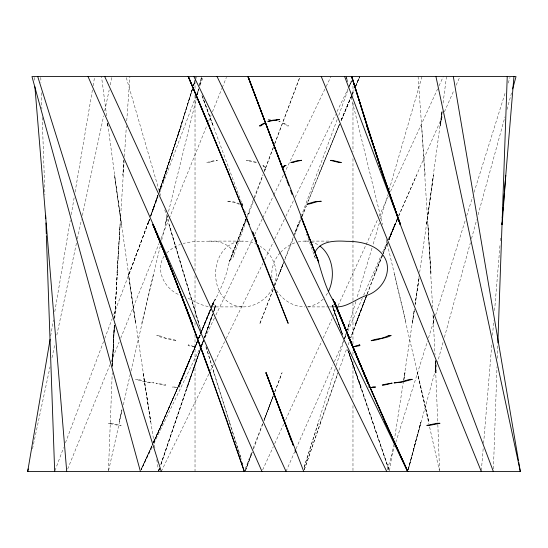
<?xml version="1.0" encoding="UTF-8"?>
<svg xmlns="http://www.w3.org/2000/svg" width="548" height="548" viewBox="0 0 548 548"><rect width="100%" height="100%" fill="white"/><g stroke="black" fill="none" stroke-linecap="round" stroke-linejoin="round"><path stroke-width="0.41" stroke-dasharray="2.74 2.06" d="M108.449 470.581L112.237 372.715M493.419 468.876L497.015 366.756M497.317 358.248L497.796 344.63M112.491 366.756L114.347 323.354M114.272 325.06L112.354 366.749L114.368 325.046L112.326 364.201L114.388 325.909M114.799 318.251L117.162 274L114.69 318.251M114.696 318.251L120.081 224.646L116.984 274L124.101 161.667M124.423 156.564L126.376 125.93M126.746 120.82L129.91 76.569M481.356 470.581L483.254 447.6M483.61 443.346L491.844 343.781M492.542 335.273L493.741 320.806M494.584 310.593L500.071 244.216M500.358 240.812L500.708 236.558M264.102 171.627L265.465 167.448L264.499 166.256L261.91 165.51L263.561 165.51L263.307 166.256L265.479 168.243L264.191 171.969M446.483 76.569L443.031 103.339M442.024 111.696L440.208 125.917L442.044 111.696M441.921 111.71L426.577 224.646L433.502 175.285L419.665 272.329M414.411 309.134L412.384 323.354L414.363 309.969M419.302 274.836L415.131 304.119L419.179 277.343M415.103 304.955L419.186 277.343M403.486 381.079L394.533 438.804M403.609 380.244L414.37 309.134M389.512 470.595L393.608 444.661M50.683 335.903L53.382 320.011M54.8 311.648L70.274 220.46M71.267 214.604L74.103 197.876M75.097 192.019L92.413 89.954M93.119 85.776L94.537 77.405M246.429 218.467L229.228 262.102C226.386 277.185 219.844 291.098 212.843 304.304L215.891 305.483L213.617 311.887M32.517 448.839L50.032 366.859M51.998 357.659L54.862 344.274M56.828 335.068L76.665 242.209M77.378 238.866L81.488 219.625M82.385 215.439L103.647 115.888M104.723 110.867L109.189 89.954M110.264 84.94L111.874 77.405M108.607 470.609L122.259 409.733M123.362 404.794L130.588 372.715M121.964 409.733L119.101 422.07L121.978 409.733M130.972 371.071L153.57 274M141.74 323.354L160.283 246.031M161.667 240.271L167.585 215.597M168.572 211.48L196.314 98.784M167.421 215.597L165.215 224.646L167.441 215.597M198.616 88.913L197.198 94.667L198.609 88.913M197.349 94.667L198.794 88.913M199.623 85.618L201.904 76.569M408.267 469.787L420.775 422.07L408.192 469.787L421.138 422.07M408.26 468.958L436.955 364.489M437.181 363.666L443.277 341.452M444.407 337.342L470.39 242.743M471.52 238.627L476.719 219.707M478.068 214.768L504.955 116.882M506.989 109.477L511.736 92.201M248.682 214.076L249.066 212.891L247.525 217.275M422.008 76.569L389.149 189.848M379.36 223.022L372.983 244.874M380.552 218.981L387.717 194.704M372.017 248.107L356.803 298.276M355.919 301.51L347.172 329.828M165.106 175.285L158.845 192.8L165.106 175.285L192.499 88.708L181.025 125.93L159.05 192.006M192.471 88.708L181.025 125.93L158.941 192.28L181.176 125.93L158.975 192.006L164.907 175.285L192.375 89.516M193.465 85.474L194.958 80.618M335.232 368.667L303.811 468.191L318.731 422.07M336.239 365.434L344.185 339.541M344.439 338.733L345.925 333.876M387.231 469.807L394.574 446.346M395.841 442.298L427.481 341.157M428.495 337.924L434.317 319.313M435.585 315.264L465.204 220.597M466.718 215.741L472.54 197.129M474.061 192.28L505.455 91.948M508.236 83.043L510.01 77.378M193.65 85.474L195.691 79.001M195.944 78.193L196.451 76.569M158.893 470.622L159.715 468.204M160.804 464.971L186.683 388.313L160.646 464.971L200.287 349.665M158.454 471.431L159.55 468.204M158.735 470.622L159.564 468.204M201.397 346.446L203.335 340.815M204.438 337.589L212.46 314.244L204.425 337.52M304.277 469.807L338.02 372.715L320.518 422.07M304.236 469.807L320.655 422.07M200.267 349.569L186.971 388.128L201.068 347.781M203.315 340.733L201.376 346.357L203.376 340.712M274 285.426C280.055 271.308 273.219 254.094 260.293 246.415M201.349 346.973L203.329 341.329M204.452 338.102L212.631 314.703L204.308 338.034M213.754 311.47L215.891 305.483M149.289 219.864L147.501 224.646L149.46 219.07M157.934 195.191L150.584 215.885L158.578 193.595L150.584 215.885M200.308 349.309L186.601 387.957L200.246 349.521M201.452 346.083L204.02 338.835M213.734 311.463L215.734 305.825L211.583 306.901L243.141 306.907M204.514 337.513L213.33 312.689M129.232 274L149.446 219.07M246.367 220.467L233.064 257.245C235.243 246.449 221.159 241.298 212.508 241.189C202.719 241.182 192.732 240.956 183.196 243.518M337.171 119.56L301.653 215.09M347.884 90.105L338.376 116.375M349.329 86.125L351.357 80.549M338.904 370.325L346.959 348.035M348.172 344.85L349.295 341.664M355.995 323.354L350.775 337.684L366.879 294.701L355.768 323.354L366.948 294.701L350.747 337.684M248.874 213.549L254.176 199.157M254.471 198.355L263.013 175.168M245.531 470.636L251.984 453.121M253.45 449.141L263.485 422.07M264.081 420.48L273.301 395.8L263.869 420.48M274.795 391.82L282.083 372.715L274.534 392.615M129.013 274L147.487 224.646M265.568 168.243L273.322 147.515M274.815 143.528L299.783 77.364M54.971 470.636L63.664 447.545M65.465 442.77L103.531 341.664M104.73 338.486L112.224 318.58M113.724 314.6L149.392 219.864M150.59 216.679L158.084 196.78M159.584 192.8L196.451 94.879M196.753 94.085L198.554 89.31M200.047 85.33L203.349 76.569M273.377 147.309L265.198 168.77L265.581 169.894L265.081 169.894L265.006 169.264M274.575 144.131L300.078 76.569M273.247 395.8L263.965 420.48L273.329 395.8M367.187 293.899L374.695 274M301.393 215.885L294.687 233.4M293.18 237.38L284.645 259.67M245.744 219.563L229.228 262.102M247.258 215.617L253.868 198.362M254.169 197.575L262.903 174.771M367.242 293.899L382.874 254.416M246.038 218.919L230.304 259.875L232.818 257.663M245.196 469.04L251.929 451.525M253.155 448.339L262.65 423.666M260.074 323.354L273.315 289.125M274.541 285.94L284.344 260.464M229.728 260.855L246.641 217.344M259.834 323.354L273.26 289.125M274.795 285.145L283.542 263.033M284.789 259.896L293.194 238.743M294.44 235.613L300.681 219.94M298.715 224.646L300.605 219.94M302.188 216.022L306.291 205.843M301.941 216.809L306.339 205.843M387.566 242.661L383.23 253.628M67.664 469.081L109.895 364.879M111.162 361.749L119.101 342.158M120.69 338.239L159.105 243.442M161.009 238.743L168.948 219.159M169.264 218.378L207.363 124.362M208.63 121.224L211.172 114.957M212.446 111.826L221.967 88.324M222.283 87.536L226.413 77.357M198.808 337.979L200.404 334.04M200.726 333.252L210.309 309.627L201.246 331.704M212.864 303.325L211.583 306.476L213.227 302.496L211.624 306.435M198.513 338.746L201.068 332.437L198.732 337.986M201.39 331.65L210.343 309.586M338.767 125.93L339.438 124.362L307.551 202.705L339.541 124.362L318.457 175.285M197.355 341.178L179.223 385.395L179.915 387.155L179.128 386.504L178.97 385.395L197.431 341.151M198.65 338.02L200.917 332.499M388.984 239.531L397.41 219.159M201.335 331.663L210.439 309.545M197.328 341.116L179.333 384.532L197.424 341.473M198.636 337.958L200.273 334.006M200.602 333.218L210.418 309.538M198.739 338.342L200.383 334.431M200.712 333.65L210.583 310.161M210.911 309.38L215.186 299.201L211.542 307.839M351.7 95.373L340.856 121.224L351.795 95.373M352.028 94.592L353.994 89.893M355.638 85.974L359.584 76.569M197.287 341.623L179.723 383.258L197.225 342.342L162.825 422.07L153.33 442.894L162.735 422.07L153.598 442.126M198.616 338.479L200.938 332.979M201.267 332.191L211.213 308.627M352.124 94.592L354.077 89.893M355.762 85.974L359.735 76.569L355.741 85.974L359.447 77.357M398.786 216.022L416.487 175.285M286.042 471.431L294.666 451.84M296.05 448.709L332.972 364.879M334.355 361.749L343.329 341.377M344.706 338.239L346.432 334.328M347.816 331.191L362.303 298.29M363.687 295.153L381.285 255.197M382.668 252.066L387.155 241.88M388.532 238.743L397.163 219.159M398.54 216.022L443.058 114.957M444.435 111.826L454.1 89.893M456.169 85.187L459.621 77.357M342.062 333.506L332.109 305.483L334.109 304.695M152.145 447.127L141.151 469.91L152.933 443.668L141.233 469.115M141.103 469.889L152.193 445.209M262.663 469.889L273.294 446.75M274.706 443.668L283.563 424.385M285.686 419.761L321.813 341.096M323.224 338.013L332.081 318.731M333.499 315.648L335.979 310.243M338.102 305.62L365.721 245.463M366.078 244.696L377.764 219.241M379.182 216.159L388.388 196.109M390.512 191.478L437.619 88.913M439.03 85.824L443.284 76.569M141.24 469.115L151.988 445.976M153.419 442.894L163.092 422.07M153.974 443.332L200.876 346.137M201.239 345.377L203.438 340.822M204.904 337.787L214.432 318.039M215.898 315.004L253.265 237.551M254.731 234.517L262.43 218.57M262.793 217.809L273.418 195.787M273.788 195.026L283.316 175.285M284.049 173.764L325.813 87.201M326.183 86.44L330.944 76.569M161.276 471.431L209.103 373.476M210.59 370.434L213.556 364.358M215.035 361.324L224.68 341.582M226.16 338.541L262.869 263.369M264.718 259.574L273.247 242.106M274.733 239.072L284.371 219.33M285.857 216.289L293.639 200.342M295.125 197.307L335.54 114.539M337.02 111.497L348.144 88.721M348.514 87.961L351.48 81.885M368.414 386.504L368.085 387.155L368.557 386.874M272.548 288.296C267.609 297.982 257.786 305.113 246.99 306.647A30.448 25.879 -43.3 0 1 237.969 306.394C208.124 299.715 208.178 248.285 237.962 241.593A30.441 25.879 43.2 0 1 246.99 241.373L251.169 242.216L256.43 244.182M327.546 293.139L324.745 297.276M164.126 256.142C154.789 270.287 164.886 288.878 179.182 294.783M280.042 252.847C273.685 260.101 270.363 270.15 272.308 279.713M166.722 252.861L173.552 247.443L180.354 244.387M280.644 252.272C285.042 247.593 290.611 243.956 296.817 242.223M323.197 299.208L317.189 303.818L310.038 306.407A30.441 25.879 43.2 0 1 307.483 306.757M298.167 241.942L301.01 241.353A30.448 25.879 -43.2 0 1 308.757 241.387M270.459 119.505L268.39 119.505L269.671 119.8M278.713 121.416L280.165 121.416L278.843 121.04M209.055 241.099L243.141 241.093M304.859 241.093L310.846 241.093M311.675 241.093L329.677 241.099M307.414 306.907L328.738 306.901M329.595 306.901L336.417 306.901M208.178 306.675L199.931 304.263L186.231 297.256M334.438 306.709L332.109 305.483M310.723 241.784L314.901 243.079L318.607 245.059M239.346 204.274L233.215 202.157L226.749 201.28L233.345 201.746L239.558 203.603M183.114 295.906L183.909 296.228M315.771 258.451L314.936 257.245L306.551 234.058M276.548 290.454C281.973 298.927 290.954 305.263 301.01 306.647A30.441 25.879 43.2 0 0 304.852 306.887M242.716 205.534L241.805 203.15L242.682 205.534M241.476 202.349L201.726 94.879L213.145 125.93L203.589 99.661M244.49 210.316L245.449 212.699M241.874 203.15L243.36 207.13M195.198 76.569L196.068 78.96M341.979 333.205L332.266 305.825L341.294 331.643M348.836 352.528L361.399 387.957L348.323 351.124L361.029 388.128L346.932 347.781M347.713 349.665L389.265 470.622L361.317 388.313L389.107 470.622M229.27 422.07L241.312 459.293M242.36 462.526L242.88 464.149L242.387 462.526M314.936 257.245L314.525 255.498M213.789 372.715L241.353 459.293M198.588 323.354L200.869 330.643M205.918 346.822L229.482 422.07M201.575 332.259L183.669 274L169.003 224.646L198.76 323.354L164.585 209.268M206.048 346.822L214.008 372.715M160.523 195.513L125.992 76.569M346.096 76.569L346.925 79.864M351.275 97.14L382.586 224.646M386.141 239.449L406.26 323.354M394.43 274L428.899 422.07L417.439 372.715L428.879 423.714M429.618 427.008L439.393 470.609M154.92 448.004L143.021 372.715L150.721 422.07L128.314 274L135.616 323.354L114.498 175.285L121.423 224.646L107.751 124.252M156.769 459.717L158.488 470.595M106.634 115.888L101.517 76.569M34.134 77.419L34.49 81.679M418.09 76.569L425.159 175.285M421.638 125.93L431.016 274L427.92 224.646L432.612 307.188M433.023 314.847L435.002 354.844M435.352 360.79L435.92 372.702L435.372 360.79M435.256 360.803L437.736 422.07M437.838 424.625L439.551 470.581M40.792 77.419L40.97 82.529M41.333 92.742L41.901 108.908M42.203 117.416L44.929 194.855M352.974 85.974L352.974 96.229M352.974 103.065L352.974 151.782M352.974 158.619L352.974 302.201M352.974 303.058L352.974 344.082M352.974 351.775L352.974 356.049M352.974 361.173L352.974 399.636M352.974 405.616L352.974 470.574M195.026 80.844L195.026 89.393M195.026 95.373L195.026 270.582M195.026 275.713L195.026 316.73M195.026 322.717L195.026 327.841M195.026 334.684L195.026 471.431M123.937 159.968L122.841 175.285L123.937 159.968M442.174 111.71L440.414 125.93L442.161 111.71M404.979 372.715L403.808 380.244L404.979 372.715M201.65 76.569L199.424 85.618L201.65 76.569M195.026 80.618L193.526 85.474L195.019 80.618M346.124 333.876L344.61 338.733L346.117 333.876M349.412 323.354L347.391 329.828L349.412 323.354M165.688 384.819L165.489 385.45L155.975 383.141L165.688 384.819M188.32 344.85L188.074 345.617L195.232 346.932L188.32 344.85M149.474 219.789L147.802 224.646L149.474 219.789M157.803 195.513L150.584 216.549L157.831 195.513M215.227 306.188L213.843 310.216L215.227 306.188M351.275 81.351L349.514 86.125L351.268 81.351M252.155 452.326L245.34 470.636L252.183 452.326M283.494 262.855L279.254 274L283.522 262.855M298.167 224.646L294.502 234.195L298.167 224.646M366.948 294.701L355.96 323.354L367.016 294.701M387.587 242.661L383.073 253.628L387.635 242.661M394.807 224.646L388.84 239.531L394.807 224.646M197.212 341.918L179.319 386.025L197.232 341.897M394.985 224.646L388.95 239.531L397.43 219.159L388.916 239.531L394.985 224.646M213.686 301.64L211.74 306.38L213.686 301.64M382.751 254.416L374.633 274L382.757 254.416M351.775 95.373L340.767 121.224L351.748 95.373M200.253 335.26L198.91 338.411L200.253 335.26M397.321 219.159L394.944 224.646L397.341 219.159M180.833 380.648L153.296 442.894L184.464 372.715L162.688 422.07L180.833 380.648M211.213 161.735L208.815 162.523L206.644 162.523L213.604 160.722L217.474 160.379L211.213 161.735M283.98 123.232L283.213 123.232L287.241 125.93L288.597 125.93L283.98 123.232M248.299 160.297L246.388 160.297L254.58 162.434L257.19 162.434L248.299 160.297M158.961 335.417L156.749 335.417C162.982 338.979 170.264 337.979 176.819 340.698C170.695 340.13 164.585 338.027 158.961 335.417M138.212 379.353L135.692 379.353L146.515 382.244L153.974 382.908L146.659 381.826L138.212 379.353M175.038 387.046L172.428 387.046L176.538 387.552L175.038 387.046M110.902 423.282L107.997 423.282L118.498 425.392L121.183 425.392L110.902 423.282M342.747 335.109L332.773 306.188L342.733 335.177M347.569 81.508L346.35 76.569L347.569 81.508M107.792 125.917L107.47 123.41L107.792 125.917M107.586 125.93L107.278 123.416L107.586 125.93M433.598 323.354L433.105 314.847L433.598 323.354M436.119 372.715L435.496 360.796L436.119 372.715"/><path stroke-width="0.82" d="M497.858 342.932L507.236 76.569M502.126 224.646L505.777 175.285M501.694 224.646L501.831 222.94M502.256 217.837L502.468 215.282M502.817 211.028L503.098 207.624M503.311 205.068L504.297 193.156M504.434 191.458L513.935 76.569M282.994 169.264L282.919 169.894L282.419 169.894L282.802 168.77L247.922 76.569L317.696 259.875C322.443 274.712 326.005 290.282 335.136 303.325L356.221 355.31M50.115 339.253L27.695 471.431L28.229 468.917M335.157 304.304L335.136 303.325M512.64 88.913L516.031 76.569L31.976 76.569L140.418 471.431M282.398 167.894L283.501 166.256L286.09 165.51L284.439 165.51L284.693 166.256L282.528 168.243L286.166 178.367M314.894 252.477C320.313 240.668 335.41 240.593 346.603 241.326C362.023 241.175 381.086 245.531 386.58 261.985C390.573 275.815 380.552 290.639 367.537 295.125C356.837 298.133 348.042 307.079 336.417 306.901M328.279 291.796C335.54 277.069 333.369 256.594 319.97 246.052M27.414 471.431L520.586 471.431M193.924 76.569L386.724 471.431M217.056 76.569L407.582 471.431L363.536 372.715L385.175 422.07L407.596 471.431M384.908 422.07L407.835 471.431L385.128 422.07L347.747 335.26L368.277 383.258L332.814 299.208L368.338 383.751L334.314 301.64L367.804 383.025M104.716 76.569L286.042 471.431M88.029 76.569L261.958 471.431M188.217 76.569L209.233 125.93L249.285 224.646M209.233 125.93L188.265 76.569L229.544 175.285M188.416 76.569L229.4 175.285L288.166 323.354L257.464 244.545L259.053 248.525M173.367 274L152.913 224.646L173.161 274L192.04 323.354L173.004 274L153.193 224.646L173.031 274L153.015 224.646L173.161 274L210.069 372.715L191.93 323.354M367.804 383.025L334.773 302.496L356.207 355.289M321.272 76.569L481.288 471.431M301.256 217.679L318.772 262.102M301.058 216.556L318.272 260.855M256.286 241.36L254.751 237.38L256.854 242.956M303.722 471.431L265.917 372.715L293.173 445.161L292.248 442.77M254.82 237.38L256.334 241.36M257.546 244.545L259.06 248.525M173.606 274.795L191.937 323.354L227.482 422.07M344.651 76.569L493.33 471.431M284.515 422.07L266.068 372.715L291.618 441.181L284.809 422.871M294.954 449.935L295.845 452.326M286.755 179.97L288.817 185.566M290.584 190.362L292.057 194.362M382.894 175.285L400.547 224.646M400.506 224.646L383.093 175.285L366.996 125.93L351.727 76.569L382.367 173.668M209.98 372.715L244.319 471.431L227.358 422.07M400.198 224.646L366.824 125.93L383.21 175.285L400.383 224.646L383.093 175.285L351.549 76.569M383.21 175.285L366.996 125.93L351.795 76.569M37.737 76.569L161.276 471.431M435.948 76.569L520.305 471.431L518.744 462.224M453.319 76.569L518.463 460.553M34.908 86.783L66.712 471.431M45.648 215.282L45.772 218.686M45.922 222.94L46.306 234.003M46.368 235.709L54.67 471.431M261.697 125.177L260.759 125.93L259.403 125.93L263.252 123.608L264.787 123.232L261.697 125.177M359.68 344.85L352.768 346.932L359.926 345.617L359.68 344.85M389.039 335.417C383.415 338.027 377.305 340.13 371.181 340.698C377.736 337.979 385.018 338.979 391.251 335.417L389.039 335.417M295.043 161.708L293.42 162.434L290.81 162.434L297.283 160.742L301.612 160.297L295.043 161.708M308.442 203.603L306.88 204.274C311.791 204.075 316.162 200.972 321.251 201.28L314.655 201.746L308.442 203.603M409.788 379.353L401.341 381.826L394.026 382.908L401.485 382.244L412.308 379.353L409.788 379.353M372.962 387.046L371.462 387.552L375.572 387.046L372.962 387.046M392.026 383.141L382.511 385.45L382.312 384.819L392.026 383.141M269.157 121.04L267.835 121.416L279.61 119.505L276.85 119.505L277.048 120.101L273.349 120.101L269.157 121.04M437.099 423.282L426.817 425.392L429.502 425.392L440.003 423.282L437.099 423.282M332.355 160.379L330.526 160.379L339.185 162.523L341.356 162.523L332.355 160.379M282.727 168.77L248.128 76.569L282.727 168.77M358.461 360.824L357.18 357.673L358.447 360.81M360.057 364.756L359.098 362.399L360.043 364.749M192.232 323.354L172.976 274L192.232 323.354M254.135 235.791L252.601 231.811L254.108 235.791"/></g></svg>
